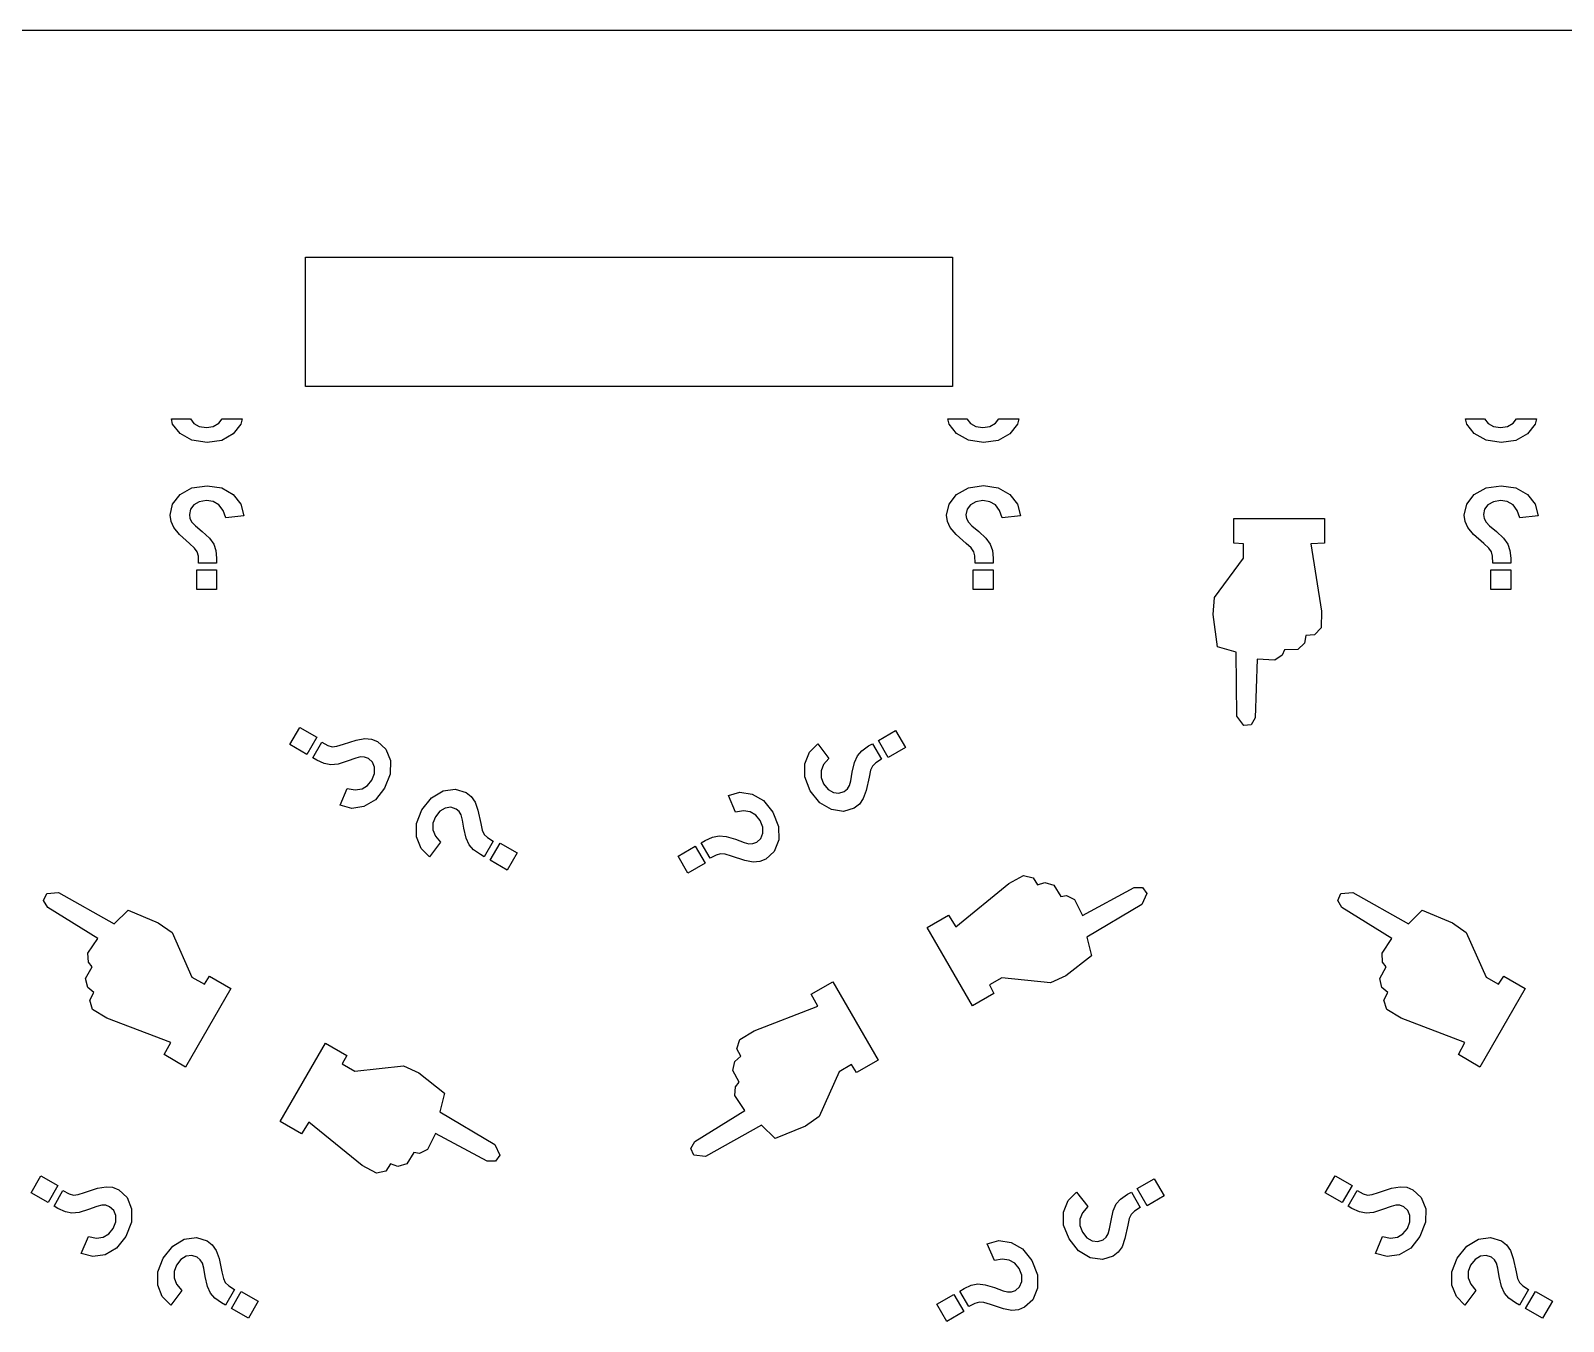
# Model space of a CAD drawing. Header units: metres. Extents: x 20 to 1108, y 20 to 485.
# Drawn here: x 389.12 to 436.49, y 444.76 to 484.65 of the extents above; entities that cross this region are included whole.
import ezdxf

# ---------------------------------------------------------------- set-up
doc = ezdxf.new("R2010")
doc.units = ezdxf.units.M

msp = doc.modelspace()

# ---------------------------------------------------------------- linework, layer by layer
for p, q in [((482.617, 484.652), (332.617, 484.652)), ((397.617, 473.652), (397.617, 477.652)), ((397.617, 477.652), (417.617, 477.652)), ((417.617, 477.652), (417.617, 473.652)), ((417.617, 473.652), (397.617, 473.652)), ((393.51, 472.491), (393.473, 472.652)), ((393.473, 472.652), (394.061, 472.652)), ((393.742, 472.197), (393.51, 472.491)), ((394.061, 472.652), (394.167, 472.513)), ((394.167, 472.513), (394.333, 472.417)), ((394.333, 472.417), (394.551, 472.385)), ((394.551, 472.385), (394.764, 472.418)), ((394.764, 472.418), (394.939, 472.518)), ((394.939, 472.518), (395.045, 472.652)), ((395.045, 472.652), (395.66, 472.652)), ((395.618, 472.49), (395.382, 472.193)), ((395.66, 472.652), (395.618, 472.49)), ((417.509, 472.491), (417.473, 472.652)), ((417.473, 472.652), (418.061, 472.652)), ((417.742, 472.197), (417.509, 472.491)), ((418.061, 472.652), (418.166, 472.513)), ((418.166, 472.513), (418.332, 472.417)), ((418.332, 472.417), (418.55, 472.385)), ((418.55, 472.385), (418.764, 472.418)), ((418.764, 472.418), (418.938, 472.518)), ((418.938, 472.518), (419.044, 472.652)), ((419.044, 472.652), (419.66, 472.652)), ((419.618, 472.49), (419.382, 472.193)), ((419.66, 472.652), (419.618, 472.49)), ((433.51, 472.491), (433.473, 472.652)), ((433.473, 472.652), (434.061, 472.652)), ((433.742, 472.197), (433.51, 472.491)), ((434.061, 472.652), (434.167, 472.513)), ((434.167, 472.513), (434.333, 472.417)), ((434.333, 472.417), (434.551, 472.385)), ((434.551, 472.385), (434.764, 472.418)), ((434.764, 472.418), (434.939, 472.518)), ((434.939, 472.518), (435.045, 472.652)), ((435.045, 472.652), (435.66, 472.652)), ((435.618, 472.49), (435.382, 472.193)), ((435.66, 472.652), (435.618, 472.49)), ((394.106, 471.99), (393.742, 472.197)), ((394.577, 471.921), (394.106, 471.99)), ((395.028, 471.988), (394.577, 471.921)), ((395.382, 472.193), (395.028, 471.988)), ((418.105, 471.99), (417.742, 472.197)), ((418.576, 471.921), (418.105, 471.99)), ((419.028, 471.988), (418.576, 471.921)), ((419.382, 472.193), (419.028, 471.988)), ((434.106, 471.99), (433.742, 472.197)), ((434.577, 471.921), (434.106, 471.99)), ((435.028, 471.988), (434.577, 471.921)), ((435.382, 472.193), (435.028, 471.988)), ((393.742, 470.312), (394.104, 470.519)), ((394.104, 470.519), (394.576, 470.587)), ((394.576, 470.587), (395.027, 470.521)), ((395.027, 470.521), (395.381, 470.317)), ((417.742, 470.314), (418.104, 470.518)), ((418.104, 470.518), (418.576, 470.588)), ((418.576, 470.588), (419.028, 470.521)), ((419.028, 470.521), (419.381, 470.317)), ((433.742, 470.312), (434.104, 470.519)), ((434.104, 470.519), (434.576, 470.587)), ((434.576, 470.587), (435.027, 470.521)), ((435.027, 470.521), (435.381, 470.317)), ((393.43, 469.675), (393.508, 470.018)), ((393.508, 470.018), (393.742, 470.312)), ((394.165, 469.996), (394.061, 469.86)), ((394.331, 470.091), (394.165, 469.996)), ((394.554, 470.125), (394.331, 470.091)), ((394.76, 470.093), (394.554, 470.125)), ((394.938, 469.99), (394.76, 470.093)), ((395.07, 469.824), (394.938, 469.99)), ((395.381, 470.317), (395.618, 470.018)), ((395.618, 470.018), (395.713, 469.656)), ((417.431, 469.675), (417.508, 470.018)), ((417.508, 470.018), (417.742, 470.314)), ((418.165, 469.995), (418.062, 469.859)), ((418.332, 470.091), (418.165, 469.995)), ((418.55, 470.124), (418.332, 470.091)), ((418.764, 470.091), (418.55, 470.124)), ((418.938, 469.99), (418.764, 470.091)), ((419.07, 469.824), (418.938, 469.99)), ((419.381, 470.317), (419.618, 470.018)), ((419.618, 470.018), (419.712, 469.656)), ((433.43, 469.675), (433.508, 470.018)), ((433.508, 470.018), (433.742, 470.312)), ((434.165, 469.996), (434.061, 469.86)), ((434.331, 470.091), (434.165, 469.996)), ((434.554, 470.125), (434.331, 470.091)), ((434.76, 470.093), (434.554, 470.125)), ((434.938, 469.99), (434.76, 470.093)), ((435.07, 469.824), (434.938, 469.99)), ((435.381, 470.317), (435.618, 470.018)), ((435.618, 470.018), (435.713, 469.656)), ((393.459, 469.476), (393.43, 469.675)), ((393.544, 469.291), (393.459, 469.476)), ((394.061, 469.86), (394.026, 469.693)), ((394.026, 469.693), (394.044, 469.57)), ((394.044, 469.57), (394.106, 469.456)), ((395.154, 469.588), (395.07, 469.824)), ((395.713, 469.656), (395.154, 469.588)), ((417.46, 469.476), (417.431, 469.675)), ((417.544, 469.291), (417.46, 469.476)), ((418.062, 469.859), (418.025, 469.689)), ((418.025, 469.689), (418.044, 469.57)), ((418.044, 469.57), (418.104, 469.456)), ((419.154, 469.588), (419.07, 469.824)), ((419.712, 469.656), (419.154, 469.588)), ((426.309, 468.805), (426.309, 469.57)), ((426.309, 469.57), (429.109, 469.57)), ((429.109, 469.57), (429.108, 468.807)), ((433.459, 469.476), (433.43, 469.675)), ((433.544, 469.291), (433.459, 469.476)), ((434.061, 469.86), (434.026, 469.693)), ((434.026, 469.693), (434.044, 469.57)), ((434.044, 469.57), (434.106, 469.456)), ((435.154, 469.588), (435.07, 469.824)), ((435.713, 469.656), (435.154, 469.588)), ((393.722, 469.08), (393.544, 469.291)), ((394.033, 468.802), (393.722, 469.08)), ((394.106, 469.456), (394.214, 469.35)), ((394.214, 469.35), (394.425, 469.173)), ((394.425, 469.173), (394.647, 468.967)), ((417.722, 469.08), (417.544, 469.291)), ((418.033, 468.802), (417.722, 469.08)), ((418.104, 469.456), (418.216, 469.348)), ((418.216, 469.348), (418.423, 469.175)), ((418.423, 469.175), (418.646, 468.967)), ((433.722, 469.08), (433.544, 469.291)), ((434.033, 468.802), (433.722, 469.08)), ((434.106, 469.456), (434.214, 469.35)), ((434.214, 469.35), (434.425, 469.173)), ((434.425, 469.173), (434.647, 468.967)), ((394.187, 468.659), (394.033, 468.802)), ((394.271, 468.545), (394.187, 468.659)), ((394.304, 468.409), (394.271, 468.545)), ((394.647, 468.967), (394.782, 468.78)), ((394.782, 468.78), (394.845, 468.587)), ((394.845, 468.587), (394.868, 468.345)), ((418.186, 468.661), (418.033, 468.802)), ((418.273, 468.543), (418.186, 468.661)), ((418.303, 468.414), (418.273, 468.543)), ((418.646, 468.967), (418.78, 468.782)), ((418.78, 468.782), (418.846, 468.586)), ((418.846, 468.586), (418.869, 468.345)), ((426.606, 468.794), (426.309, 468.805)), ((426.606, 468.348), (426.606, 468.794)), ((429.108, 468.807), (428.685, 468.794)), ((428.685, 468.794), (429.017, 466.704)), ((434.187, 468.659), (434.033, 468.802)), ((434.271, 468.545), (434.187, 468.659)), ((434.304, 468.409), (434.271, 468.545)), ((434.647, 468.967), (434.782, 468.78)), ((434.782, 468.78), (434.845, 468.587)), ((434.845, 468.587), (434.868, 468.345)), ((394.313, 468.194), (394.304, 468.409)), ((394.867, 468.195), (394.313, 468.194)), ((394.868, 468.345), (394.867, 468.195)), ((418.315, 468.195), (418.303, 468.414)), ((418.867, 468.195), (418.315, 468.195)), ((418.869, 468.345), (418.867, 468.195)), ((425.716, 467.128), (426.606, 468.348)), ((434.313, 468.194), (434.304, 468.409)), ((434.867, 468.195), (434.313, 468.194)), ((434.868, 468.345), (434.867, 468.195)), ((394.257, 467.375), (394.257, 467.985)), ((394.257, 467.985), (394.867, 467.985)), ((394.867, 467.985), (394.867, 467.375)), ((418.257, 467.984), (418.867, 467.985)), ((418.257, 467.375), (418.257, 467.984)), ((418.867, 467.985), (418.867, 467.375)), ((434.257, 467.375), (434.257, 467.985)), ((434.257, 467.985), (434.867, 467.985)), ((434.867, 467.985), (434.867, 467.375)), ((394.867, 467.375), (394.257, 467.375)), ((418.867, 467.375), (418.257, 467.375)), ((425.668, 466.609), (425.716, 467.128)), ((434.867, 467.375), (434.257, 467.375)), ((429.017, 466.704), (429.006, 466.19)), ((425.806, 465.606), (425.668, 466.609)), ((429.006, 466.19), (428.8, 465.972)), ((428.492, 465.72), (428.288, 465.527)), ((428.537, 465.959), (428.492, 465.72)), ((428.8, 465.972), (428.537, 465.959)), ((426.377, 465.445), (425.806, 465.606)), ((426.401, 463.467), (426.377, 465.445)), ((427.03, 465.228), (426.971, 463.411)), ((427.576, 465.193), (427.03, 465.228)), ((427.805, 465.343), (427.576, 465.193)), ((427.874, 465.514), (427.805, 465.343)), ((428.288, 465.527), (427.874, 465.514)), ((426.617, 463.17), (426.401, 463.467)), ((426.971, 463.411), (426.845, 463.193)), ((397.134, 462.586), (397.438, 463.112)), ((397.438, 463.112), (397.965, 462.809)), ((415.325, 462.713), (415.853, 463.018)), ((415.853, 463.018), (416.158, 462.49)), ((426.845, 463.193), (426.617, 463.17)), ((397.661, 462.282), (397.134, 462.586)), ((397.965, 462.809), (397.661, 462.282)), ((397.845, 462.178), (398.12, 462.654)), ((398.12, 462.654), (398.309, 462.557)), ((398.309, 462.557), (398.445, 462.517)), ((398.445, 462.517), (398.584, 462.531)), ((398.584, 462.531), (398.786, 462.595)), ((398.786, 462.595), (399.187, 462.725)), ((399.187, 462.725), (399.455, 462.774)), ((399.455, 462.774), (399.654, 462.755)), ((399.654, 462.755), (399.844, 462.679)), ((399.844, 462.679), (400.1, 462.442)), ((400.1, 462.442), (400.24, 462.091)), ((413.191, 462.349), (413.452, 462.609)), ((413.452, 462.609), (413.792, 462.159)), ((414.676, 462.238), (414.812, 462.391)), ((414.812, 462.391), (415.022, 462.541)), ((415.022, 462.541), (415.142, 462.608)), ((415.142, 462.608), (415.417, 462.129)), ((415.63, 462.185), (415.325, 462.713)), ((416.158, 462.49), (415.63, 462.185)), ((397.962, 462.105), (397.845, 462.178)), ((398.198, 461.997), (397.962, 462.105)), ((398.396, 461.956), (398.198, 461.997)), ((398.622, 461.981), (398.396, 461.956)), ((398.907, 462.068), (398.622, 461.981)), ((399.169, 462.164), (398.907, 462.068)), ((399.317, 462.204), (399.169, 462.164)), ((399.443, 462.2), (399.317, 462.204)), ((399.561, 462.155), (399.443, 462.2)), ((399.687, 462.042), (399.561, 462.155)), ((399.753, 461.882), (399.687, 462.042)), ((400.24, 462.091), (400.237, 461.673)), ((413.047, 461.99), (413.191, 462.349)), ((413.048, 461.585), (413.047, 461.99)), ((413.63, 461.967), (413.552, 461.771)), ((413.792, 462.159), (413.63, 461.967)), ((414.516, 461.731), (414.585, 462.033)), ((414.585, 462.033), (414.676, 462.238)), ((415.136, 461.914), (415.081, 461.789)), ((415.242, 462.016), (415.136, 461.914)), ((415.417, 462.129), (415.242, 462.016)), ((399.536, 461.317), (399.669, 461.483)), ((399.669, 461.483), (399.753, 461.691)), ((399.753, 461.691), (399.753, 461.882)), ((400.237, 461.673), (400.062, 461.232)), ((413.215, 461.158), (413.048, 461.585)), ((413.552, 461.771), (413.552, 461.569)), ((413.552, 461.569), (413.628, 461.371)), ((414.431, 461.316), (414.469, 461.467)), ((414.469, 461.467), (414.516, 461.731)), ((415.033, 461.581), (414.946, 461.168)), ((415.081, 461.789), (415.033, 461.581)), ((398.687, 460.711), (398.908, 461.231)), ((398.908, 461.231), (399.152, 461.185)), ((399.152, 461.185), (399.364, 461.216)), ((399.364, 461.216), (399.536, 461.317)), ((400.062, 461.232), (399.776, 460.873)), ((401.509, 460.936), (401.87, 461.151)), ((401.87, 461.151), (402.245, 461.204)), ((402.245, 461.204), (402.578, 461.101)), ((402.578, 461.101), (402.735, 460.977)), ((402.735, 460.977), (402.856, 460.806)), ((410.687, 461.013), (411.042, 461.11)), ((410.907, 460.493), (410.687, 461.013)), ((411.042, 461.11), (411.426, 461.054)), ((411.426, 461.054), (411.776, 460.851)), ((413.511, 460.784), (413.215, 461.158)), ((413.628, 461.371), (413.767, 461.196)), ((413.767, 461.196), (413.932, 461.101)), ((413.932, 461.101), (414.104, 461.078)), ((414.104, 461.078), (414.267, 461.131)), ((414.267, 461.131), (414.366, 461.212)), ((414.366, 461.212), (414.431, 461.316)), ((414.946, 461.168), (414.856, 460.918)), ((399.045, 460.613), (398.687, 460.711)), ((399.424, 460.67), (399.045, 460.613)), ((399.776, 460.873), (399.424, 460.67)), ((401.048, 460.14), (401.215, 460.565)), ((401.215, 460.565), (401.509, 460.936)), ((401.768, 460.528), (401.629, 460.354)), ((401.932, 460.623), (401.768, 460.528)), ((402.104, 460.646), (401.932, 460.623)), ((402.27, 460.592), (402.104, 460.646)), ((402.366, 460.514), (402.27, 460.592)), ((402.431, 460.409), (402.366, 460.514)), ((402.856, 460.806), (402.947, 460.554)), ((402.947, 460.554), (403.033, 460.145)), ((411.154, 460.538), (410.907, 460.493)), ((411.365, 460.508), (411.154, 460.538)), ((411.536, 460.407), (411.365, 460.508)), ((411.776, 460.851), (412.062, 460.493)), ((412.062, 460.493), (412.237, 460.05)), ((413.869, 460.574), (413.511, 460.784)), ((414.245, 460.52), (413.869, 460.574)), ((414.578, 460.623), (414.245, 460.52)), ((414.736, 460.747), (414.578, 460.623)), ((414.856, 460.918), (414.736, 460.747)), ((401.047, 459.734), (401.048, 460.14)), ((401.552, 460.154), (401.551, 459.953)), ((401.629, 460.354), (401.552, 460.154)), ((402.47, 460.251), (402.431, 460.409)), ((402.514, 459.996), (402.47, 460.251)), ((402.584, 459.692), (402.514, 459.996)), ((403.033, 460.145), (403.079, 459.938)), ((411.669, 460.242), (411.536, 460.407)), ((411.753, 460.032), (411.669, 460.242)), ((411.753, 459.843), (411.753, 460.032)), ((412.237, 460.05), (412.241, 459.635)), ((401.191, 459.375), (401.047, 459.734)), ((401.792, 459.565), (401.452, 459.114)), ((401.551, 459.953), (401.63, 459.758)), ((401.63, 459.758), (401.792, 459.565)), ((402.678, 459.486), (402.584, 459.692)), ((403.079, 459.938), (403.136, 459.806)), ((403.136, 459.806), (403.238, 459.71)), ((403.417, 459.595), (403.142, 459.117)), ((403.238, 459.71), (403.417, 459.595)), ((403.325, 459.011), (403.63, 459.539)), ((403.63, 459.539), (404.158, 459.235)), ((409.844, 459.549), (409.971, 459.624)), ((410.12, 459.07), (409.844, 459.549)), ((409.971, 459.624), (410.195, 459.727)), ((410.195, 459.727), (410.397, 459.768)), ((410.397, 459.768), (410.622, 459.744)), ((410.622, 459.744), (410.909, 459.656)), ((410.909, 459.656), (411.176, 459.559)), ((411.176, 459.559), (411.316, 459.52)), ((411.316, 459.52), (411.443, 459.525)), ((411.443, 459.525), (411.561, 459.569)), ((411.561, 459.569), (411.687, 459.683)), ((411.687, 459.683), (411.753, 459.843)), ((412.241, 459.635), (412.099, 459.281)), ((401.452, 459.114), (401.191, 459.375)), ((402.813, 459.333), (402.678, 459.486)), ((403.023, 459.183), (402.813, 459.333)), ((403.142, 459.117), (403.023, 459.183)), ((404.158, 459.235), (403.852, 458.706)), ((409.133, 459.139), (409.661, 459.444)), ((409.438, 458.611), (409.133, 459.139)), ((409.661, 459.444), (409.966, 458.915)), ((410.306, 459.167), (410.12, 459.07)), ((410.447, 459.208), (410.306, 459.167)), ((410.588, 459.192), (410.447, 459.208)), ((410.785, 459.132), (410.588, 459.192)), ((411.19, 459), (410.785, 459.132)), ((411.845, 459.046), (411.659, 458.971)), ((412.099, 459.281), (411.845, 459.046)), ((403.852, 458.706), (403.325, 459.011)), ((409.966, 458.915), (409.438, 458.611)), ((411.451, 458.952), (411.19, 459)), ((411.659, 458.971), (411.451, 458.952)), ((417.714, 456.954), (419.36, 458.289)), ((419.36, 458.289), (419.808, 458.535)), ((419.808, 458.535), (420.102, 458.465)), ((420.102, 458.465), (420.242, 458.244)), ((420.242, 458.244), (420.471, 458.324)), ((420.471, 458.324), (420.742, 458.242)), ((420.742, 458.242), (420.959, 457.892)), ((421.629, 457.304), (423.233, 458.162)), ((423.233, 458.162), (423.483, 458.162)), ((423.483, 458.162), (423.617, 457.976)), ((389.522, 457.768), (389.617, 457.976)), ((389.649, 457.548), (389.522, 457.768)), ((389.617, 457.976), (389.983, 458.016)), ((389.983, 458.016), (391.706, 457.046)), ((420.959, 457.892), (421.141, 457.918)), ((421.141, 457.918), (421.387, 457.795)), ((421.387, 457.795), (421.629, 457.304)), ((423.469, 457.64), (421.767, 456.631)), ((423.617, 457.976), (423.469, 457.64)), ((429.522, 457.768), (429.617, 457.976)), ((429.649, 457.548), (429.522, 457.768)), ((429.617, 457.976), (429.983, 458.016)), ((429.983, 458.016), (431.706, 457.046)), ((391.193, 456.59), (389.649, 457.548)), ((391.706, 457.046), (392.132, 457.461)), ((392.132, 457.461), (393.067, 457.079)), ((416.83, 456.934), (417.492, 457.315)), ((417.492, 457.315), (417.714, 456.954)), ((431.193, 456.59), (429.649, 457.548)), ((431.706, 457.046), (432.132, 457.461)), ((432.132, 457.461), (433.067, 457.079)), ((393.067, 457.079), (393.492, 456.779)), ((393.492, 456.779), (394.107, 455.397)), ((418.229, 454.51), (416.83, 456.934)), ((433.067, 457.079), (433.492, 456.779)), ((433.492, 456.779), (434.107, 455.397)), ((390.889, 456.133), (391.193, 456.59)), ((421.767, 456.631), (421.914, 456.055)), ((430.889, 456.133), (431.193, 456.59)), ((390.904, 455.861), (390.889, 456.133)), ((391.018, 455.715), (390.904, 455.861)), ((421.914, 456.055), (421.114, 455.435)), ((430.904, 455.861), (430.889, 456.133)), ((431.018, 455.715), (430.904, 455.861)), ((390.821, 455.352), (391.018, 455.715)), ((390.886, 455.079), (390.821, 455.352)), ((394.107, 455.397), (394.492, 455.175)), ((394.492, 455.175), (394.65, 455.425)), ((394.65, 455.425), (395.313, 455.042)), ((419.139, 455.377), (418.753, 455.153)), ((420.642, 455.217), (419.139, 455.377)), ((421.114, 455.435), (420.642, 455.217)), ((430.821, 455.352), (431.018, 455.715)), ((430.886, 455.079), (430.821, 455.352)), ((434.107, 455.397), (434.492, 455.175)), ((434.492, 455.175), (434.65, 455.425)), ((434.65, 455.425), (435.313, 455.042)), ((391.072, 454.918), (390.886, 455.079)), ((390.95, 454.684), (391.072, 454.918)), ((395.313, 455.042), (393.912, 452.618)), ((413.25, 454.867), (413.912, 455.25)), ((413.453, 454.494), (413.25, 454.867)), ((413.912, 455.25), (415.313, 452.825)), ((418.892, 454.893), (418.229, 454.51)), ((418.753, 455.153), (418.892, 454.893)), ((431.072, 454.918), (430.886, 455.079)), ((430.95, 454.684), (431.072, 454.918)), ((435.313, 455.042), (433.912, 452.618)), ((391.035, 454.398), (390.95, 454.684)), ((391.478, 454.128), (391.035, 454.398)), ((411.479, 453.74), (413.453, 454.494)), ((431.035, 454.398), (430.95, 454.684)), ((431.478, 454.128), (431.035, 454.398)), ((393.452, 453.374), (391.478, 454.128)), ((433.452, 453.374), (431.478, 454.128)), ((393.25, 453.001), (393.452, 453.374)), ((410.951, 453.184), (411.037, 453.472)), ((411.037, 453.472), (411.479, 453.74)), ((433.25, 453.001), (433.452, 453.374)), ((393.912, 452.618), (393.25, 453.001)), ((396.831, 450.935), (398.23, 453.358)), ((398.23, 453.358), (398.892, 452.976)), ((398.892, 452.976), (398.753, 452.714)), ((410.888, 452.79), (411.072, 452.95)), ((411.072, 452.95), (410.951, 453.184)), ((433.912, 452.618), (433.25, 453.001)), ((398.753, 452.714), (399.14, 452.491)), ((399.14, 452.491), (400.642, 452.652)), ((400.642, 452.652), (401.116, 452.434)), ((401.116, 452.434), (401.915, 451.813)), ((410.823, 452.513), (410.888, 452.79)), ((411.018, 452.153), (410.823, 452.513)), ((414.107, 452.471), (413.492, 451.088)), ((414.492, 452.693), (414.107, 452.471)), ((414.65, 452.443), (414.492, 452.693)), ((415.313, 452.825), (414.65, 452.443)), ((410.89, 451.736), (410.906, 452.009)), ((410.906, 452.009), (411.018, 452.153)), ((401.915, 451.813), (401.768, 451.237)), ((411.194, 451.278), (410.89, 451.736)), ((401.768, 451.237), (403.469, 450.227)), ((409.649, 450.32), (411.194, 451.278)), ((413.492, 451.088), (413.069, 450.789)), ((397.492, 450.554), (396.831, 450.935)), ((397.714, 450.913), (397.492, 450.554)), ((399.363, 449.578), (397.714, 450.913)), ((401.63, 450.563), (401.388, 450.073)), ((403.235, 449.705), (401.63, 450.563)), ((411.706, 450.822), (409.983, 449.854)), ((412.133, 450.407), (411.706, 450.822)), ((413.069, 450.789), (412.133, 450.407)), ((401.388, 450.073), (401.143, 449.949)), ((403.469, 450.227), (403.618, 449.892)), ((409.522, 450.103), (409.649, 450.32)), ((409.617, 449.893), (409.522, 450.103)), ((399.81, 449.333), (399.363, 449.578)), ((400.243, 449.624), (400.102, 449.402)), ((400.472, 449.544), (400.243, 449.624)), ((400.743, 449.625), (400.472, 449.544)), ((400.96, 449.976), (400.743, 449.625)), ((401.143, 449.949), (400.96, 449.976)), ((403.484, 449.705), (403.235, 449.705)), ((403.618, 449.892), (403.484, 449.705)), ((409.983, 449.854), (409.617, 449.893)), ((389.133, 448.73), (389.437, 449.258)), ((389.437, 449.258), (389.965, 448.953)), ((400.102, 449.402), (399.81, 449.333)), ((423.325, 448.858), (423.852, 449.161)), ((423.852, 449.161), (424.157, 448.635)), ((429.133, 448.73), (429.437, 449.258)), ((429.437, 449.258), (429.965, 448.953)), ((389.66, 448.425), (389.133, 448.73)), ((389.965, 448.953), (389.66, 448.425)), ((389.844, 448.319), (390.119, 448.799)), ((390.119, 448.799), (390.309, 448.7)), ((390.309, 448.7), (390.445, 448.66)), ((390.445, 448.66), (390.586, 448.677)), ((390.586, 448.677), (390.785, 448.738)), ((390.785, 448.738), (391.187, 448.868)), ((391.187, 448.868), (391.455, 448.917)), ((391.455, 448.917), (391.654, 448.899)), ((391.654, 448.899), (391.843, 448.823)), ((391.843, 448.823), (392.099, 448.585)), ((421.189, 448.494), (421.451, 448.753)), ((421.451, 448.753), (421.792, 448.304)), ((422.811, 448.535), (423.023, 448.687)), ((423.023, 448.687), (423.142, 448.751)), ((423.142, 448.751), (423.419, 448.274)), ((423.629, 448.33), (423.325, 448.858)), ((424.157, 448.635), (423.629, 448.33)), ((429.66, 448.425), (429.133, 448.73)), ((429.965, 448.953), (429.66, 448.425)), ((429.844, 448.319), (430.119, 448.799)), ((430.119, 448.799), (430.309, 448.7)), ((430.309, 448.7), (430.445, 448.66)), ((430.445, 448.66), (430.586, 448.677)), ((430.586, 448.677), (430.785, 448.738)), ((430.785, 448.738), (431.187, 448.868)), ((431.187, 448.868), (431.455, 448.917)), ((431.455, 448.917), (431.654, 448.899)), ((431.654, 448.899), (431.843, 448.823)), ((431.843, 448.823), (432.099, 448.585)), ((389.961, 448.249), (389.844, 448.319)), ((390.195, 448.142), (389.961, 448.249)), ((390.908, 448.211), (390.622, 448.124)), ((391.169, 448.308), (390.908, 448.211)), ((391.316, 448.348), (391.169, 448.308)), ((391.443, 448.344), (391.316, 448.348)), ((391.56, 448.3), (391.443, 448.344)), ((391.687, 448.186), (391.56, 448.3)), ((391.753, 448.026), (391.687, 448.186)), ((392.099, 448.585), (392.24, 448.235)), ((392.24, 448.235), (392.237, 447.819)), ((421.047, 448.136), (421.189, 448.494)), ((421.792, 448.304), (421.629, 448.111)), ((422.515, 447.875), (422.584, 448.177)), ((422.584, 448.177), (422.677, 448.384)), ((422.677, 448.384), (422.811, 448.535)), ((423.241, 448.16), (423.137, 448.062)), ((423.419, 448.274), (423.241, 448.16)), ((429.961, 448.249), (429.844, 448.319)), ((430.195, 448.142), (429.961, 448.249)), ((430.908, 448.211), (430.622, 448.124)), ((431.169, 448.308), (430.908, 448.211)), ((431.316, 448.348), (431.169, 448.308)), ((431.443, 448.344), (431.316, 448.348)), ((431.56, 448.3), (431.443, 448.344)), ((431.687, 448.186), (431.56, 448.3)), ((431.753, 448.026), (431.687, 448.186)), ((432.099, 448.585), (432.24, 448.235)), ((432.24, 448.235), (432.237, 447.819)), ((390.396, 448.099), (390.195, 448.142)), ((390.622, 448.124), (390.396, 448.099)), ((391.672, 447.629), (391.752, 447.832)), ((391.752, 447.832), (391.753, 448.026)), ((392.237, 447.819), (392.061, 447.375)), ((421.047, 447.73), (421.047, 448.136)), ((421.215, 447.303), (421.047, 447.73)), ((421.629, 448.111), (421.551, 447.915)), ((421.551, 447.915), (421.551, 447.714)), ((421.551, 447.714), (421.628, 447.516)), ((422.468, 447.612), (422.515, 447.875)), ((423.033, 447.728), (422.945, 447.313)), ((423.078, 447.931), (423.033, 447.728)), ((423.137, 448.062), (423.078, 447.931)), ((430.396, 448.099), (430.195, 448.142)), ((430.622, 448.124), (430.396, 448.099)), ((431.672, 447.629), (431.752, 447.832)), ((431.752, 447.832), (431.753, 448.026)), ((432.237, 447.819), (432.061, 447.375)), ((390.686, 446.856), (390.906, 447.375)), ((390.906, 447.375), (391.153, 447.329)), ((391.153, 447.329), (391.364, 447.36)), ((391.364, 447.36), (391.535, 447.461)), ((391.535, 447.461), (391.672, 447.629)), ((392.061, 447.375), (391.776, 447.017)), ((393.511, 447.084), (393.869, 447.293)), ((393.869, 447.293), (394.244, 447.348)), ((394.244, 447.348), (394.578, 447.244)), ((394.578, 447.244), (394.734, 447.121)), ((418.687, 447.157), (419.041, 447.254)), ((419.041, 447.254), (419.426, 447.197)), ((421.509, 446.932), (421.215, 447.303)), ((421.628, 447.516), (421.767, 447.341)), ((421.767, 447.341), (421.931, 447.244)), ((421.931, 447.244), (422.103, 447.223)), ((422.103, 447.223), (422.266, 447.276)), ((422.266, 447.276), (422.364, 447.355)), ((422.364, 447.355), (422.429, 447.461)), ((422.429, 447.461), (422.468, 447.612)), ((422.945, 447.313), (422.856, 447.063)), ((430.686, 446.856), (430.906, 447.375)), ((430.906, 447.375), (431.153, 447.329)), ((431.153, 447.329), (431.364, 447.36)), ((431.364, 447.36), (431.535, 447.461)), ((431.535, 447.461), (431.672, 447.629)), ((432.061, 447.375), (431.776, 447.017)), ((433.511, 447.084), (433.869, 447.293)), ((433.869, 447.293), (434.244, 447.348)), ((434.244, 447.348), (434.578, 447.244)), ((434.578, 447.244), (434.734, 447.121)), ((391.045, 446.758), (390.686, 446.856)), ((391.424, 446.814), (391.045, 446.758)), ((391.776, 447.017), (391.424, 446.814)), ((393.215, 446.708), (393.511, 447.084)), ((393.931, 446.768), (393.767, 446.672)), ((394.104, 446.789), (393.931, 446.768)), ((394.269, 446.736), (394.104, 446.789)), ((394.363, 446.662), (394.269, 446.736)), ((394.734, 447.121), (394.856, 446.95)), ((394.856, 446.95), (394.947, 446.697)), ((418.907, 446.638), (418.687, 447.157)), ((419.426, 447.197), (419.776, 446.995)), ((419.776, 446.995), (420.062, 446.637)), ((421.869, 446.719), (421.509, 446.932)), ((422.577, 446.769), (422.245, 446.665)), ((422.735, 446.892), (422.577, 446.769)), ((422.856, 447.063), (422.735, 446.892)), ((431.045, 446.758), (430.686, 446.856)), ((431.424, 446.814), (431.045, 446.758)), ((431.776, 447.017), (431.424, 446.814)), ((433.215, 446.708), (433.511, 447.084)), ((433.931, 446.768), (433.767, 446.672)), ((434.104, 446.789), (433.931, 446.768)), ((434.269, 446.736), (434.104, 446.789)), ((434.363, 446.662), (434.269, 446.736)), ((434.734, 447.121), (434.856, 446.95)), ((434.856, 446.95), (434.947, 446.697)), ((393.047, 445.875), (393.048, 446.286)), ((393.048, 446.286), (393.215, 446.708)), ((393.628, 446.497), (393.552, 446.3)), ((393.552, 446.3), (393.552, 446.098)), ((393.767, 446.672), (393.628, 446.497)), ((394.43, 446.551), (394.363, 446.662)), ((394.47, 446.395), (394.43, 446.551)), ((394.514, 446.14), (394.47, 446.395)), ((394.947, 446.697), (395.033, 446.289)), ((395.033, 446.289), (395.08, 446.08)), ((419.154, 446.683), (418.907, 446.638)), ((419.365, 446.652), (419.154, 446.683)), ((419.536, 446.551), (419.365, 446.652)), ((419.672, 446.385), (419.536, 446.551)), ((419.752, 446.18), (419.672, 446.385)), ((420.062, 446.637), (420.237, 446.194)), ((422.245, 446.665), (421.869, 446.719)), ((433.047, 445.875), (433.048, 446.286)), ((433.048, 446.286), (433.215, 446.708)), ((433.628, 446.497), (433.552, 446.3)), ((433.552, 446.3), (433.552, 446.098)), ((433.767, 446.672), (433.628, 446.497)), ((434.43, 446.551), (434.363, 446.662)), ((434.47, 446.395), (434.43, 446.551)), ((434.514, 446.14), (434.47, 446.395)), ((434.947, 446.697), (435.033, 446.289)), ((435.033, 446.289), (435.08, 446.08)), ((393.189, 445.52), (393.047, 445.875)), ((393.552, 446.098), (393.63, 445.901)), ((393.63, 445.901), (393.793, 445.708)), ((394.583, 445.838), (394.514, 446.14)), ((394.678, 445.628), (394.583, 445.838)), ((395.08, 446.08), (395.136, 445.954)), ((395.136, 445.954), (395.242, 445.852)), ((395.242, 445.852), (395.42, 445.738)), ((417.973, 445.77), (418.194, 445.87)), ((418.194, 445.87), (418.396, 445.911)), ((418.396, 445.911), (418.622, 445.888)), ((418.622, 445.888), (418.909, 445.801)), ((418.909, 445.801), (419.176, 445.703)), ((419.561, 445.713), (419.687, 445.826)), ((419.687, 445.826), (419.753, 445.986)), ((419.753, 445.986), (419.752, 446.18)), ((420.237, 446.194), (420.241, 445.778)), ((433.189, 445.52), (433.047, 445.875)), ((433.552, 446.098), (433.63, 445.901)), ((433.63, 445.901), (433.793, 445.708)), ((434.583, 445.838), (434.514, 446.14)), ((434.678, 445.628), (434.583, 445.838)), ((435.08, 446.08), (435.136, 445.954)), ((435.136, 445.954), (435.242, 445.852)), ((435.242, 445.852), (435.42, 445.738)), ((393.452, 445.259), (393.189, 445.52)), ((393.793, 445.708), (393.452, 445.259)), ((394.813, 445.477), (394.678, 445.628)), ((395.019, 445.33), (394.813, 445.477)), ((395.143, 445.261), (395.019, 445.33)), ((395.42, 445.738), (395.143, 445.261)), ((395.325, 445.154), (395.629, 445.683)), ((395.629, 445.683), (396.158, 445.378)), ((396.158, 445.378), (395.853, 444.851)), ((417.134, 445.282), (417.66, 445.586)), ((417.66, 445.586), (417.964, 445.06)), ((417.844, 445.692), (417.973, 445.77)), ((418.119, 445.213), (417.844, 445.692)), ((418.308, 445.311), (418.119, 445.213)), ((418.446, 445.352), (418.308, 445.311)), ((418.586, 445.337), (418.446, 445.352)), ((418.786, 445.276), (418.586, 445.337)), ((419.176, 445.703), (419.316, 445.664)), ((419.316, 445.664), (419.442, 445.668)), ((419.442, 445.668), (419.561, 445.713)), ((420.099, 445.425), (419.844, 445.191)), ((420.241, 445.778), (420.099, 445.425)), ((433.452, 445.259), (433.189, 445.52)), ((433.793, 445.708), (433.452, 445.259)), ((434.813, 445.477), (434.678, 445.628)), ((435.019, 445.33), (434.813, 445.477)), ((435.143, 445.261), (435.019, 445.33)), ((435.42, 445.738), (435.143, 445.261)), ((435.325, 445.154), (435.629, 445.683)), ((435.629, 445.683), (436.158, 445.378)), ((436.158, 445.378), (435.853, 444.851)), ((395.853, 444.851), (395.325, 445.154)), ((417.439, 444.756), (417.134, 445.282)), ((417.964, 445.06), (417.439, 444.756)), ((419.19, 445.145), (418.786, 445.276)), ((419.451, 445.096), (419.19, 445.145)), ((419.658, 445.114), (419.451, 445.096)), ((419.844, 445.191), (419.658, 445.114)), ((435.853, 444.851), (435.325, 445.154))]:
    msp.add_line(p, q)

doc.saveas('drawing.dxf')
